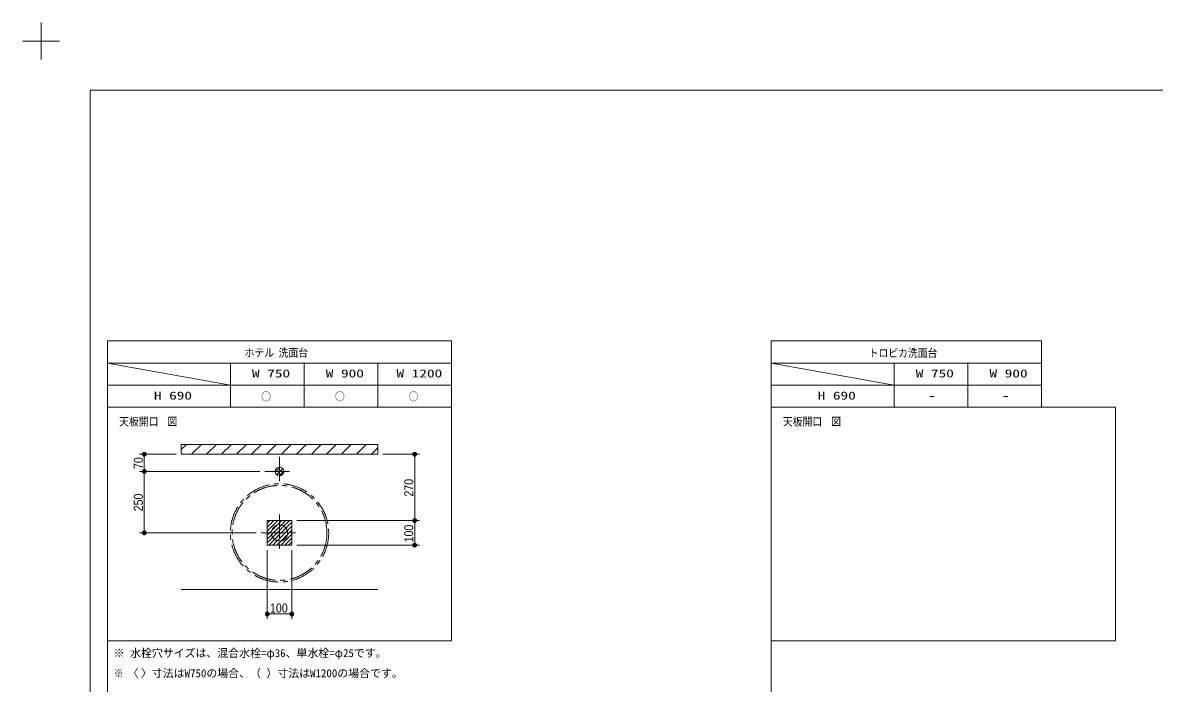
# Model space of a CAD drawing. Units: millimetres, scale not verified. Extents: x -6062 to 6062, y -3045 to 3045.
# Drawn here: x -6062 to -1459, y 357 to 3045 of the extents above; entities that cross this region are included whole.
import ezdxf
from ezdxf.enums import TextEntityAlignment as Align

# ---------------------------------------------------------------- set-up
doc = ezdxf.new("R2010")
doc.units = ezdxf.units.MM
doc.header["$LTSCALE"] = 20
doc.linetypes.add('CHAIN1', pattern=[8, 5, -1, 1, -1])
for name, color, linetype, lineweight in [('0-0_1図面枠', 7, 'Continuous', 9), ('0-1_3一般', 7, 'Continuous', 9), ('0-2_2寸法-1', 7, 'Continuous', 9), ('0-3_0', 7, 'Continuous', 9)]:
    doc.layers.add(name, color=color, linetype=linetype, lineweight=lineweight)
doc.styles.add('ＭＳ ゴシック', font='')
doc.styles.add('ＭＳ Ｐゴシック', font='')
doc.styles.get('ＭＳ ゴシック').set_extended_font_data('MS Gothic')
doc.styles.get('ＭＳ Ｐゴシック').set_extended_font_data('MS PGothic')

# ---------------------------------------------------------------- blocks, each defined once
blk = doc.blocks.new('グループ')
at = {"layer": '0-0_1図面枠'}
for p, q in [((-84000, 57900), (-84000, 60900)), ((-85500, 59400), (-82500, 59400))]:
    blk.add_line(p, q, dxfattribs=at)
blk = doc.blocks.new('グループ-2')
at = {"layer": '0-0_1図面枠'}
blk.add_lwpolyline([(-80000, 55400), (80000, 55400), (80000, -55400), (-80000, -55400)], close=True, dxfattribs=at)
blk = doc.blocks.new('図面枠')
at = {"layer": '0-0_1図面枠'}
for name in ['グループ', 'グループ-2']:
    blk.add_blockref(name, (0, 0), dxfattribs=at)
blk = doc.blocks.new('_Dot')
at = {"layer": '0-3_0'}
for p, q in [((-10, 0), (-20, 0)), ((9.78, 2), (-9.78, 2)), ((7.99, 6), (-7.99, 6)), ((9.16, -3.98), (-9.16, -3.98)), ((6, -7.98), (-6, -7.98))]:
    blk.add_line(p, q, dxfattribs=at)
for points in [[(10, 0), (9.92, 1.25), (9.69, 2.49), (9.3, 3.68), (8.76, 4.82), (8.09, 5.88), (7.29, 6.85), (6.37, 7.71), (5.36, 8.44), (4.26, 9.05), (3.09, 9.51), (1.87, 9.82), (0.63, 9.98), (-0.63, 9.98), (-1.87, 9.82), (-3.09, 9.51), (-4.26, 9.05), (-5.36, 8.44), (-6.37, 7.71), (-7.29, 6.85), (-8.09, 5.88), (-8.76, 4.82), (-9.3, 3.68), (-9.69, 2.49), (-9.92, 1.25), (-10, 0), (0, 0)], [(-10, 0), (-9.92, -1.25), (-9.69, -2.49), (-9.3, -3.68), (-8.76, -4.82), (-8.09, -5.88), (-7.29, -6.85), (-6.37, -7.71), (-5.36, -8.44), (-4.26, -9.05), (-3.09, -9.51), (-1.87, -9.82), (-0.63, -9.98), (0.63, -9.98), (1.87, -9.82), (3.09, -9.51), (4.26, -9.05), (5.36, -8.44), (6.37, -7.71), (7.29, -6.85), (8.09, -5.88), (8.76, -4.82), (9.3, -3.68), (9.69, -2.49), (9.92, -1.25), (10, 0), (0, 0)]]:
    blk.add_lwpolyline(points, close=True, dxfattribs=at)

msp = doc.modelspace()

# ---------------------------------------------------------------- linework, layer by layer
at = {"layer": '0-0_1図面枠'}
for p, q in [((-5717.5, 1750), (-5717.5, -2420)), ((-3017.5, 1750), (-3017.5, -2420)), ((-4317.5, 1660), (-5717.5, 1660)), ((-5717.5, 1660), (-5217.5, 1570)), ((-5217.5, 1480), (-5217.5, 1660)), ((-4917.5, 1480), (-4917.5, 1660)), ((-4617.5, 1480), (-4617.5, 1660)), ((-1917.5, 1660), (-3017.5, 1660)), ((-3017.5, 1660), (-2517.5, 1570)), ((-2517.5, 1480), (-2517.5, 1660)), ((-2217.5, 1480), (-2217.5, 1660)), ((-5717.5, 1570), (-4317.5, 1570)), ((-3017.5, 1570), (-1917.5, 1570))]:
    msp.add_line(p, q, dxfattribs=at)
for points in [[(-5717.5, 1750), (-4317.5, 1750), (-4317.5, 1480), (-5717.5, 1480)], [(-3017.5, 1750), (-1917.5, 1750), (-1917.5, 1480), (-3017.5, 1480)], [(-5717.5, 1480), (-4317.5, 1480), (-4317.5, 530), (-5717.5, 530)], [(-3017.5, 1480), (-1617.5, 1480), (-1617.5, 530), (-3017.5, 530)]]:
    msp.add_lwpolyline(points, close=True, dxfattribs=at)
at = {"layer": '0-1_3一般'}
for p, q in [((-5417.5, 1307.76), (-5396.26, 1329)), ((-5375.3, 1289), (-5335.3, 1329)), ((-5314.34, 1289), (-5274.34, 1329)), ((-5253.38, 1289), (-5213.38, 1329)), ((-5192.42, 1289), (-5152.42, 1329)), ((-5131.46, 1289), (-5091.46, 1329)), ((-5070.5, 1289), (-5030.5, 1329)), ((-5009.54, 1289), (-4969.54, 1329)), ((-4948.58, 1289), (-4908.58, 1329)), ((-4887.62, 1289), (-4847.62, 1329)), ((-4826.66, 1289), (-4786.66, 1329)), ((-4765.7, 1289), (-4725.7, 1329)), ((-4704.74, 1289), (-4664.74, 1329)), ((-4643.78, 1289), (-4617.5, 1315.28)), ((-5417.5, 1289), (-4617.5, 1289)), ((-5035.23, 1216.27), (-5014.77, 1236.73)), ((-5029.68, 1205.82), (-5004.32, 1231.18)), ((-5018.41, 1201.09), (-4999.59, 1219.91)), ((-5067.5, 1008), (-5056.5, 1019)), ((-5067.5, 992), (-5040.5, 1019)), ((-5067.5, 976), (-5024.5, 1019)), ((-5067.5, 960), (-5008.5, 1019)), ((-5067.5, 944), (-4992.5, 1019)), ((-5067.5, 928), (-4976.5, 1019)), ((-5060.5, 919), (-4967.5, 1012)), ((-5044.5, 919), (-4967.5, 996)), ((-5028.5, 919), (-4967.5, 980)), ((-5012.5, 919), (-4967.5, 964)), ((-4996.5, 919), (-4967.5, 948)), ((-4980.5, 919), (-4967.5, 932)), ((-5417.5, 739), (-4617.5, 739))]:
    msp.add_line(p, q, dxfattribs=at)
at = {"layer": '0-1_3一般', "linetype": 'CHAIN1'}
for p, q in [((-5017.5, 1279), (-5017.5, 1159)), ((-5077.5, 1219), (-4957.5, 1219)), ((-5017.5, 1044), (-5017.5, 894)), ((-5092.5, 969), (-4942.5, 969))]:
    msp.add_line(p, q, dxfattribs=at)
at = {"layer": '0-1_3一般'}
for points in [[(-5417.5, 1329), (-4617.5, 1329), (-4617.5, 1289), (-5417.5, 1289)], [(-5067.5, 1019), (-4967.5, 1019), (-4967.5, 919), (-5067.5, 919)], [(-5067.5, 1019), (-4967.5, 1019), (-4967.5, 919), (-5067.5, 919)]]:
    msp.add_lwpolyline(points, close=True, dxfattribs=at)
msp.add_circle((-5017.5, 1219), 18, dxfattribs=at)
msp.add_circle((-5017.5, 1219), 18, dxfattribs=at)
at = {"layer": '0-1_3一般', "linetype": 'CHAIN1'}
for radius in [200, 193, 33]:
    msp.add_circle((-5017.5, 969), radius, dxfattribs=at)
at = {"layer": '0-2_2寸法-1'}
for p, q in [((-5437.5, 1289), (-5587.5, 1289)), ((-5567.5, 1273.99), (-5567.5, 1234.01)), ((-4597.5, 1289), (-4447.5, 1289)), ((-4467.5, 1273.99), (-4467.5, 1034.01)), ((-5097.5, 1219), (-5587.5, 1219)), ((-5097.5, 1219), (-5587.5, 1219)), ((-5567.5, 984.01), (-5567.5, 1203.99)), ((-4947.5, 1019), (-4447.5, 1019)), ((-4947.5, 1019), (-4447.5, 1019)), ((-5112.5, 969), (-5587.5, 969)), ((-4467.5, 934.01), (-4467.5, 1003.99)), ((-5067.5, 899), (-5067.5, 619)), ((-4967.5, 899), (-4967.5, 619)), ((-4947.5, 919), (-4447.5, 919)), ((-4982.51, 639), (-5052.49, 639))]:
    msp.add_line(p, q, dxfattribs=at)

# ---------------------------------------------------------------- block references
at = {"layer": '0-0_1図面枠', "xscale": 0.05, "yscale": 0.05}
msp.add_blockref('図面枠', (-1787.5, 0), dxfattribs=at)
at = {"layer": '0-2_2寸法-1', "xscale": 0.7503418, "yscale": 0.7503418}
for p, rotation in [((-5567.5, 1289), 90), ((-4467.5, 1289), 90), ((-5567.5, 1219), 270), ((-5567.5, 1219), 90), ((-4467.5, 1019), 270), ((-4467.5, 1019), 90), ((-5567.5, 969), 270), ((-4467.5, 919), 270), ((-5067.5, 639), 180)]:
    msp.add_blockref('_Dot', p, dxfattribs=dict(at, rotation=rotation))
msp.add_blockref('_Dot', (-4967.5, 639), dxfattribs=at)

# ---------------------------------------------------------------- texts
at = {"layer": '0-0_1図面枠', "style": 'ＭＳ ゴシック'}
for s, width, p in [('ホテル', 0.9, (-5159.45, 1675.81)), ('洗面台', 0.9, (-5021.34, 1675.81)), ('トロピカ洗面台', 0.9, (-2621.09, 1674.66)), ('W 750', 1.4, (-5129.45, 1591.59)), ('W 900', 1.4, (-4829.45, 1591.59)), ('W 1200', 1.4, (-4541.75, 1591.59)), ('W 750', 1.4, (-2429.45, 1591.59)), ('W 900', 1.4, (-2129.45, 1591.59)), ('H 690', 1.4, (-5528.49, 1501.59)), ('○', 0.9, (-5092.09, 1497.53)), ('○', 0.9, (-4792.09, 1497.53)), ('○', 0.9, (-4492.09, 1497.53)), ('H 690', 1.4, (-2828.49, 1501.59)), ('-', 1.5, (-2379.8, 1501.76)), ('-', 1.5, (-2079.8, 1501.76)), ('天板開口', 0.9, (-5670, 1395.64)), ('図', 0.9, (-5473.27, 1395.64)), ('天板開口', 0.9, (-2970, 1395.64)), ('図', 0.9, (-2773.27, 1395.64)), ('※ 〈', 0.9, (-5692.1, 371.88))]:
    msp.add_text(s, height=32.55, dxfattribs=dict(at, width=width)).set_placement(p, align=Align.BOTTOM_LEFT)
for s, p in [('※ 水栓穴サイズは、混合水栓=φ36、単水栓=φ25です。', (-5692.1, 453.88)), (' 〉寸法はW750の場合、（ ）寸法はW1200の場合です。', (-5603.34, 371.88))]:
    msp.add_text(s, height=32.55, dxfattribs=at).set_placement(p, align=Align.BOTTOM_LEFT)
at = {"layer": '0-2_2寸法-1', "style": 'ＭＳ Ｐゴシック', "width": 0.9}
for s, p in [('70', (-5562.54, 1228.63)), ('270', (-4462.54, 1116.72)), ('250', (-5562.54, 1056.72)), ('100', (-4462.54, 930.39))]:
    msp.add_text(s, height=36.66, rotation=90, dxfattribs=at).set_placement(p, align=Align.BOTTOM_LEFT)
msp.add_text('100', height=36.66, dxfattribs=at).set_placement((-5056.11, 634.04), align=Align.BOTTOM_LEFT)

doc.saveas('drawing.dxf')
